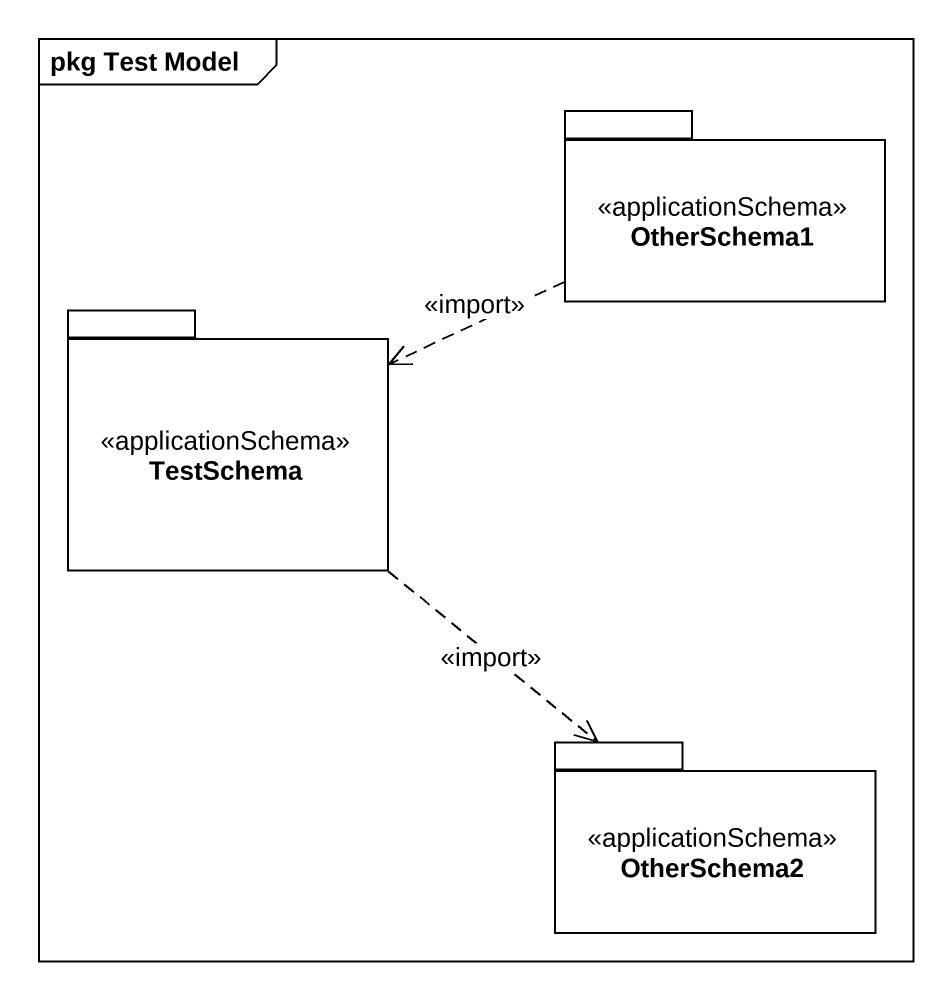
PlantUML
@startuml
mainframe pkg Test Model
package OtherSchema1 <<applicationSchema>> {
}
package TestSchema <<applicationSchema>> {
}
package OtherSchema2 <<applicationSchema>> {
}
OtherSchema1 .left.> TestSchema : <<import>>
TestSchema ..> OtherSchema2 : <<import>>
@enduml
